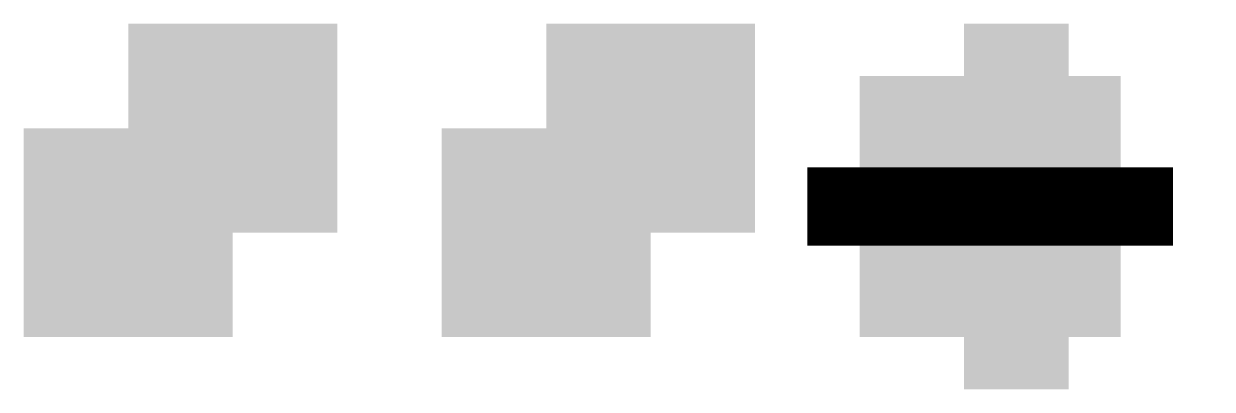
# Model space of a CAD drawing. Header units: metres. Extents: x 0 to 45.5, y -2 to 12.
import ezdxf

# ---------------------------------------------------------------- set-up
doc = ezdxf.new("R2010")
doc.units = ezdxf.units.M

msp = doc.modelspace()

# ---------------------------------------------------------------- hatches: boundary and pattern name
for color, points in [(7, [(36, -2), (40, -2), (40, 12), (36, 12)]), (5, [(32, 0), (42, 0), (42, 10), (32, 10)])]:
    msp.add_hatch(color=color).paths.add_polyline_path(points)

# ---------------------------------------------------------------- linework, layer by layer
at = {"color": 2, "const_width": 3}
msp.add_lwpolyline([(30, 5), (44, 5)], dxfattribs=at)
at = {"color": 3}
for points in [[(4, 4), (12, 4), (4, 12), (12, 12)], [(20, 4), (28, 4), (20, 12), (28, 12)]]:
    msp.add_solid(points, dxfattribs=at)
at = {"color": 1}
for points in [[(0, 0), (8, 0), (0, 8), (8, 8)], [(16, 0), (24, 0), (16, 8), (24, 8)]]:
    msp.add_solid(points, dxfattribs=at)

doc.saveas('drawing.dxf')
